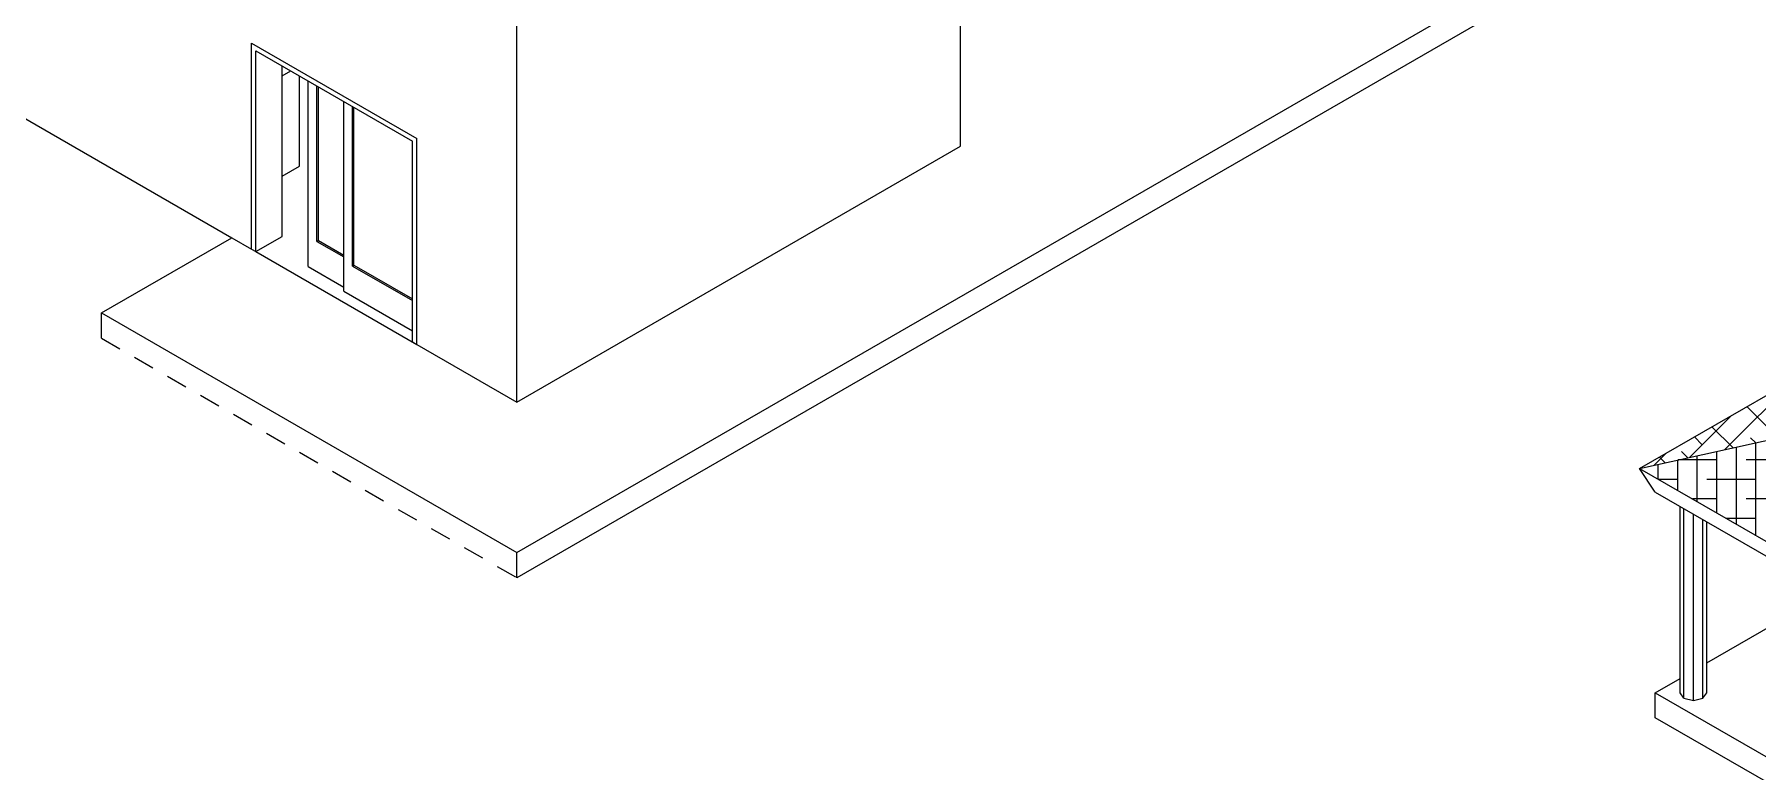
# Model space of a CAD drawing. Header units: millimetres. Extents: x 2491 to 2548.8, y 1338.3 to 1412.1.
# Drawn here: x 2510.97 to 2521.15, y 1349 to 1353.35 of the extents above; entities that cross this region are included whole.
import ezdxf

# ---------------------------------------------------------------- set-up
doc = ezdxf.new("R2010")
doc.units = ezdxf.units.MM
doc.linetypes.add('HIDDEN2', pattern=[0.1875, 0.125, -0.0625])
for name, color, linetype, lineweight in [('ARREDI attrezzature - furniture', 175, 'Continuous', 9), ('PROIEZIONI - projections', 145, 'Continuous', 13), ('PROIEZIONI finissime - fine lines', 251, 'Continuous', 9)]:
    doc.layers.add(name, color=color, linetype=linetype, lineweight=lineweight)
doc.layers.add('COPERTURA - roof', color=25, linetype='Continuous')
doc.layers.add('VETRATE sezioni - windows sections', color=171, linetype='Continuous')

msp = doc.modelspace()

# ---------------------------------------------------------------- linework, layer by layer
at = {"layer": 'ARREDI attrezzature - furniture', "linetype": 'Continuous', "lineweight": -3}
for p, q in [((2512.435, 1353.109), (2512.486, 1353.139)), ((2512.538, 1352.575), (2512.538, 1353.109)), ((2512.435, 1352.516), (2512.538, 1352.575))]:
    msp.add_line(p, q, dxfattribs=at)
at = {"layer": 'COPERTURA - roof'}
for p, q in [((2520.96, 1350.899), (2521.384, 1351.323)), ((2520.75, 1350.852), (2520.998, 1351.1)), ((2520.989, 1351.091), (2520.987, 1351.094)), ((2521.234, 1351.01), (2521.09, 1351.153)), ((2521.008, 1350.909), (2520.883, 1351.034)), ((2520.541, 1350.806), (2520.612, 1350.877)), ((2520.741, 1350.85), (2520.704, 1350.887)), ((2520.826, 1350.928), (2520.78, 1350.974)), ((2520.912, 1350.524), (2520.912, 1350.888)), ((2521.028, 1350.457), (2521.028, 1350.914)), ((2521.142, 1350.939), (2521.112, 1350.969)), ((2521.143, 1350.39), (2521.143, 1350.939)), ((2520.566, 1350.723), (2520.566, 1350.811)), ((2520.607, 1350.821), (2520.573, 1350.855)), ((2520.681, 1350.657), (2520.681, 1350.837)), ((2520.912, 1350.838), (2520.684, 1350.838)), ((2520.797, 1350.59), (2520.797, 1350.863)), ((2521.374, 1350.838), (2521.085, 1350.838)), ((2520.681, 1350.722), (2520.568, 1350.722)), ((2521.143, 1350.722), (2520.854, 1350.722)), ((2520.912, 1350.607), (2520.768, 1350.607)), ((2521.374, 1350.607), (2521.085, 1350.607)), ((2521.143, 1350.491), (2520.968, 1350.491))]:
    msp.add_line(p, q, dxfattribs=at)
at = {"layer": 'PROIEZIONI - projections', "linetype": 'Continuous', "lineweight": -3}
for p, q in [((2513.823, 1351.18), (2513.823, 1354.265)), ((2516.444, 1352.694), (2516.444, 1354.326)), ((2508.682, 1354.148), (2512.139, 1352.152)), ((2513.823, 1350.29), (2520.248, 1354)), ((2512.255, 1352.085), (2512.255, 1353.302)), ((2512.255, 1353.302), (2513.232, 1352.738)), ((2513.232, 1351.521), (2513.232, 1352.738)), ((2513.823, 1351.18), (2516.444, 1352.694)), ((2511.368, 1351.707), (2512.139, 1352.152)), ((2512.139, 1352.152), (2512.255, 1352.085)), ((2511.368, 1351.707), (2513.823, 1350.29)), ((2520.456, 1350.787), (2522.045, 1351.704)), ((2513.232, 1351.521), (2513.823, 1351.18)), ((2520.456, 1350.787), (2523.632, 1351.491)), ((2520.456, 1350.787), (2527.231, 1346.876)), ((2520.548, 1350.648), (2520.456, 1350.787)), ((2520.548, 1350.648), (2527.231, 1346.79))]:
    msp.add_line(p, q, dxfattribs=at)
at = {"layer": 'PROIEZIONI finissime - fine lines', "linetype": 'Continuous', "lineweight": -3}
for p, q in [((2513.823, 1350.29), (2520.248, 1354)), ((2512.281, 1352.07), (2512.281, 1353.258)), ((2512.281, 1353.258), (2513.206, 1352.723)), ((2512.435, 1352.159), (2512.435, 1353.169)), ((2512.589, 1351.981), (2512.589, 1353.08)), ((2512.64, 1352.13), (2512.64, 1353.05)), ((2512.8, 1351.836), (2512.8, 1352.958)), ((2512.851, 1351.984), (2512.851, 1352.928)), ((2513.206, 1351.536), (2513.206, 1352.723)), ((2512.281, 1352.07), (2512.435, 1352.159)), ((2512.64, 1352.13), (2512.65, 1352.135)), ((2512.64, 1352.13), (2512.8, 1352.038)), ((2512.255, 1352.085), (2512.281, 1352.07)), ((2512.281, 1352.07), (2513.232, 1351.521)), ((2512.589, 1351.981), (2512.8, 1351.86)), ((2512.851, 1351.984), (2512.86, 1351.99)), ((2512.851, 1351.984), (2513.206, 1351.78)), ((2512.8, 1351.836), (2513.206, 1351.602)), ((2511.368, 1351.558), (2511.368, 1351.707)), ((2513.206, 1351.536), (2513.232, 1351.521)), ((2520.695, 1349.461), (2520.695, 1350.564)), ((2520.718, 1349.429), (2520.718, 1350.55)), ((2520.774, 1349.416), (2520.774, 1350.518)), ((2520.83, 1349.429), (2520.83, 1350.485)), ((2520.854, 1349.461), (2520.854, 1350.472)), ((2513.823, 1350.141), (2513.823, 1350.29)), ((2520.854, 1349.638), (2521.576, 1350.055)), ((2520.548, 1349.461), (2520.695, 1349.546)), ((2520.548, 1349.313), (2520.548, 1349.461)), ((2520.548, 1349.461), (2527.231, 1345.603)), ((2520.718, 1349.429), (2520.695, 1349.461)), ((2520.83, 1349.429), (2520.854, 1349.461)), ((2520.718, 1349.429), (2520.774, 1349.416)), ((2520.774, 1349.416), (2520.83, 1349.429))]:
    msp.add_line(p, q, dxfattribs=at)
at = {"layer": 'PROIEZIONI finissime - fine lines'}
for p, q in [((2520.248, 1353.851), (2513.823, 1350.141)), ((2527.231, 1345.455), (2520.548, 1349.313))]:
    msp.add_line(p, q, dxfattribs=at)
at = {"layer": 'PROIEZIONI finissime - fine lines', "linetype": 'HIDDEN2', "lineweight": -3}
msp.add_line((2511.368, 1351.558), (2513.823, 1350.141), dxfattribs=at)
at = {"layer": 'VETRATE sezioni - windows sections'}
for p, q in [((2512.65, 1352.135), (2512.65, 1353.044)), ((2512.86, 1351.99), (2512.86, 1352.923)), ((2512.65, 1352.135), (2512.8, 1352.048)), ((2512.86, 1351.99), (2513.206, 1351.79))]:
    msp.add_line(p, q, dxfattribs=at)

doc.saveas('drawing.dxf')
